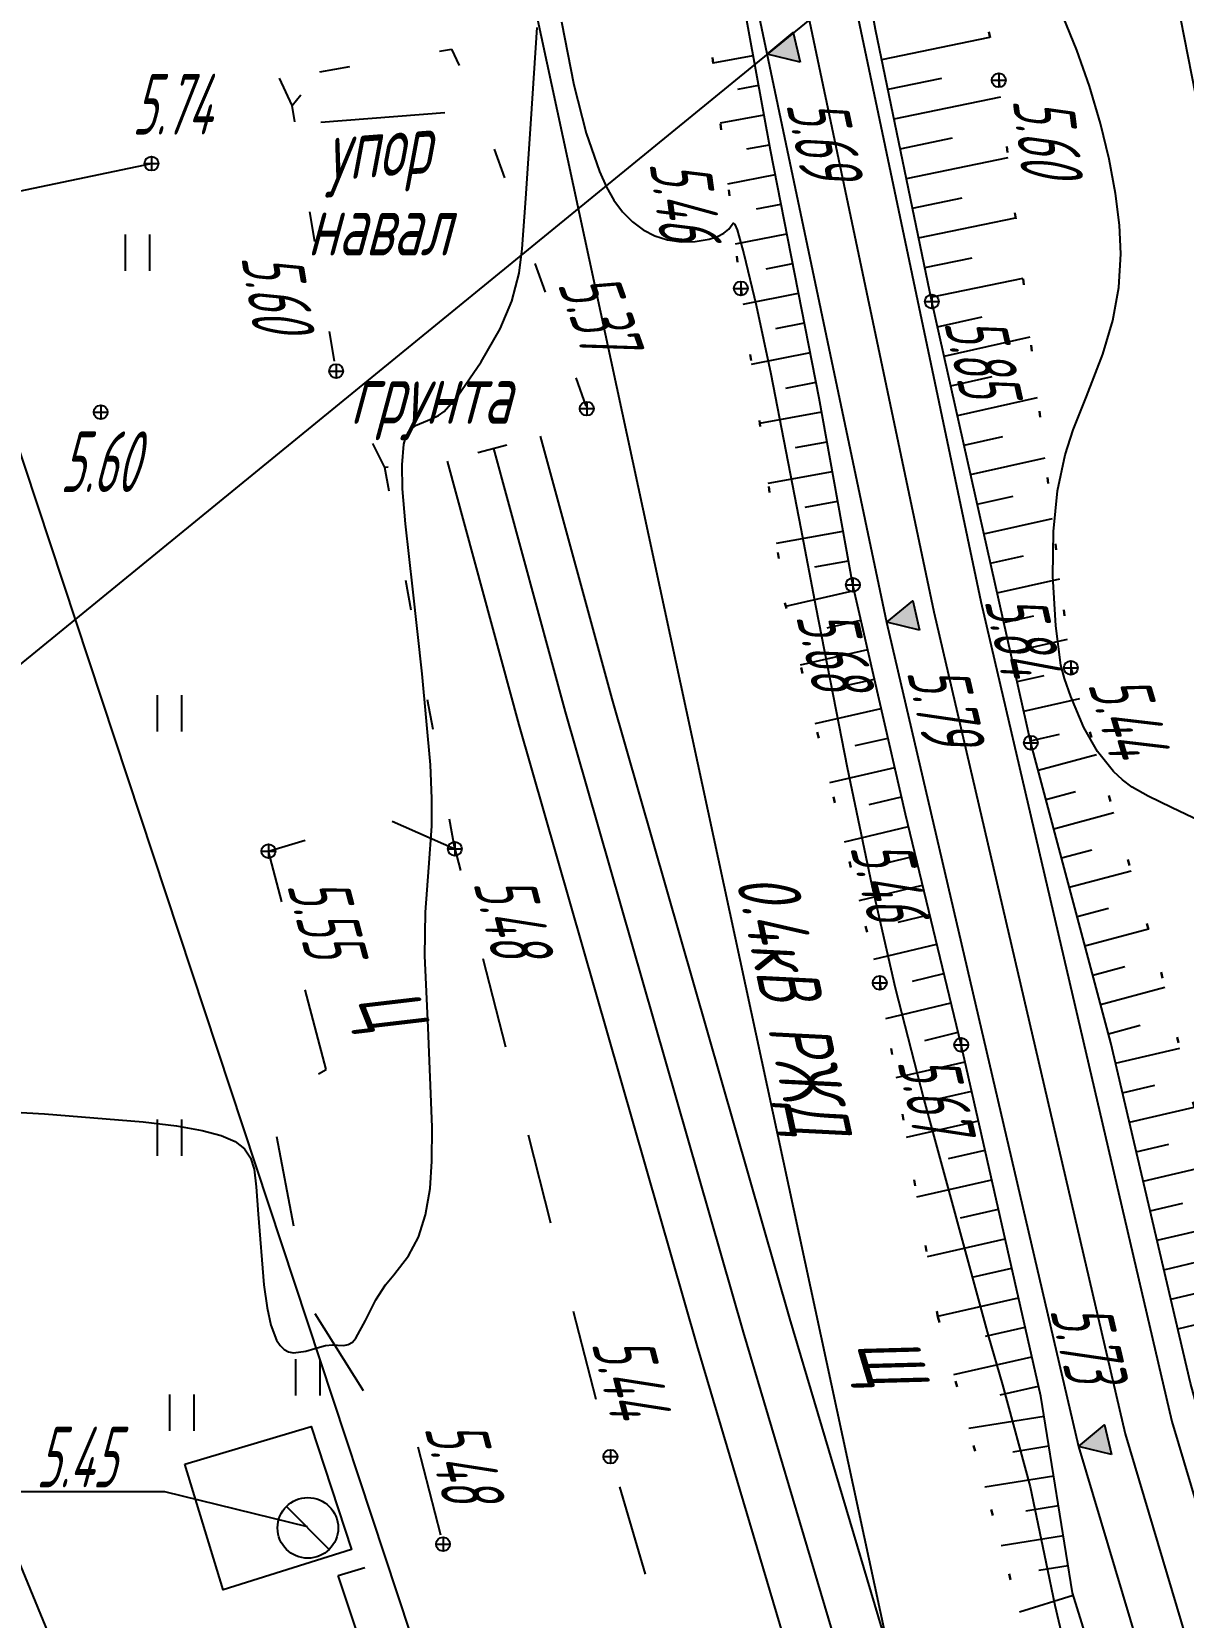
# Model space of a CAD drawing. Extents: x 1233805 to 1234355, y 654698 to 655114.
# Drawn here: x 1234109.09 to 1234128.08, y 654875.75 to 654901.9 of the extents above; entities that cross this region are included whole.
import ezdxf

# ---------------------------------------------------------------- set-up
doc = ezdxf.new("R2010")
doc.units = 0
for name, pattern in [('ИИDash_05_15', [2, 0.5, -1.5]), ('ИИDash_15_15', [3, 1.5, -1.5]), ('ИИDot', [1, 0, -1])]:
    doc.linetypes.add(name, pattern=pattern)
for name, color, linetype, lineweight in [('ИИ_ГОРИЗОНТАЛИ_ОСН', 32, 'Continuous', 25), ('ИИ_ДОРОГИ_АД', 7, 'Continuous', 25), ('ИИ_ДОРОГИ_ЖД', 7, 'Continuous', 25), ('ИИ_ЛЭП_ВН', 250, 'Continuous', 25), ('ИИ_ЛЭП_НН', 250, 'Continuous', 25), ('ИИ_ОТКОС', 7, 'Continuous', 25), ('ИИ_ОТМЕТКИ', 7, 'Continuous', 25), ('ИИ_СООРУЖЕНИЕ', 7, 'Continuous', 25), ('ИИ_ТЕПЛОТРАССА', 5, 'Continuous', 25), ('ИИ_ТРУБОПРОВОДЫ', 7, 'Continuous', 25), ('ИИ_УГОДЬЯ', 7, 'Continuous', 25), ('ИИ_ЭЛЕКТРОКАБЕЛЬ_НН', 240, 'Continuous', 25)]:
    doc.layers.add(name, color=color, linetype=linetype, lineweight=lineweight)
doc.styles.add('VNIPISIMPLEXCUR', font='simplex.shx', dxfattribs={"width": 0.8, "oblique": 15})
doc.styles.add('ГОСТ 2.304 КУРСИВ', font='cs_gost2304.shx', dxfattribs={"oblique": 15})
doc.linetypes.add('ИИ051193', pattern='A,4,-2,[22,3dservice.shx,S=1,R=0,X=0,Y=0],8,[22,3dservice.shx,S=1,R=180,X=0,Y=0],-2,4', length=20)
doc.linetypes.add('ИИ05155', pattern='A,0,[41,3dservice.shx,S=3,R=0,X=0,Y=0],-12', length=12)
doc.linetypes.add('ИИ251225', pattern='A,2,-2,3,-0.6,["2Т",VNIPISIMPLEXCUR,S=2,R=0,X=0,Y=-1],-4.4,3,-2,8,-2,8,-2,6', length=43)

# ---------------------------------------------------------------- blocks, each defined once
blk = doc.blocks.new('ИИ05401')
at = {"color": 0, "linetype": 'Continuous', "lineweight": 25}
for points in [[(-0.4, 1.2), (-0.4, 0)], [(0.4, 1.2), (0.4, 0)]]:
    blk.add_lwpolyline(points, dxfattribs=at)
blk = doc.blocks.new('ИИ051171')
at = {"color": 0, "linetype": 'Continuous', "lineweight": 25, "flags": 128}
blk.add_lwpolyline([(0.707, -0.707), (-0.707, 0.707)], dxfattribs=at)
at = {"color": 0, "linetype": 'Continuous', "lineweight": 25}
blk.add_circle((0, 0), 1, dxfattribs=at)
at = {"color": 0, "linetype": 'Continuous', "style": 'VNIPISIMPLEXCUR', "oblique": 15, "width": 0.8}
for tag, p in [('NUMBER', (1.7, -1)), ('HATCH', (1.7, -4.4)), ('HEIGHT', (1.7, -7.8)), ('TOP1', (1.7, -11.2)), ('TOP2', (1.7, -14.6)), ('TOP3', (1.7, -18)), ('TOP4', (1.7, -21.4)), ('TOP5', (1.7, -24.8)), ('BOTTOM', (1.7, -28.2))]:
    blk.add_attdef(tag, p, '', height=2, dxfattribs=at)
blk = doc.blocks.new('PICKET')
at = {"color": 0, "linetype": 'Continuous', "lineweight": 25}
for p, q in [((-0.23, 0), (0.23, 0)), ((0, 0.23), (0, -0.23))]:
    blk.add_line(p, q, dxfattribs=at)
blk.add_circle((0, 0), 0.23, dxfattribs=at)
at = {"color": 0, "linetype": 'Continuous', "style": 'VNIPISIMPLEXCUR', "oblique": 15, "width": 0.8}
blk.add_attdef('OTMETKA', (1.25, 0.3), '', height=2, dxfattribs=at)
at = {"color": 8, "linetype": 'Continuous', "style": 'VNIPISIMPLEXCUR', "oblique": 15, "width": 0.8, "flags": 1}
blk.add_attdef('NOMER', (1.25, -2.7), '', height=2, dxfattribs=at)
blk = doc.blocks.new('*U164')
at = {"color": 0, "linetype": 'ByBlock', "lineweight": -2}
for points in [[(-4.702, 1.162), (-9.647, 1.162)], [(0, 0), (-4.702, 1.162)]]:
    blk.add_lwpolyline(points, dxfattribs=at)
blk = doc.blocks.new('ИИ05025')
at = {"linetype": 'Continuous', "lineweight": 25}
blk.add_hatch(color=0, dxfattribs=at).paths.add_polyline_path([(0.5, 1), (0, 0), (-0.5, 1)])
at = {"color": 0, "linetype": 'Continuous', "lineweight": 25}
blk.add_lwpolyline([(0.5, 1), (0, 0), (-0.5, 1)], close=True, dxfattribs=at)
at = {"color": 0, "linetype": 'Continuous', "style": 'VNIPISIMPLEXCUR', "oblique": 15, "width": 0.8}
blk.add_attdef('HEIGHT', (1.2, 0), '', height=2, dxfattribs=at)

msp = doc.modelspace()

# ---------------------------------------------------------------- linework, layer by layer
at = {"layer": 'ИИ_ГОРИЗОНТАЛИ_ОСН', "elevation": 5.5, "flags": 128}
for points in [[(1234127.846, 654903.041), (1234128.273, 654900.882)], [(1234106.581, 654884.211), (1234109.299, 654884.053), (1234110.922, 654883.922), (1234111.475, 654883.855), (1234111.896, 654883.782), (1234112.213, 654883.697), (1234112.443, 654883.597), (1234112.596, 654883.479), (1234112.696, 654883.331), (1234112.754, 654883.141), (1234112.787, 654882.848), (1234112.819, 654882.398), (1234112.914, 654881.236), (1234112.967, 654880.853), (1234113.029, 654880.569), (1234113.125, 654880.322), (1234113.183, 654880.234), (1234113.25, 654880.17), (1234113.322, 654880.131), (1234113.403, 654880.112), (1234113.606, 654880.139), (1234113.757, 654880.184), (1234113.93, 654880.232), (1234114.049, 654880.245), (1234114.128, 654880.239), (1234114.232, 654880.235), (1234114.307, 654880.249), (1234114.374, 654880.288), (1234114.434, 654880.352), (1234114.59, 654880.648), (1234114.759, 654880.987), (1234114.919, 654881.233), (1234115.056, 654881.399), (1234115.3, 654881.711), (1234115.464, 654882.018), (1234115.582, 654882.387), (1234115.655, 654882.824), (1234115.684, 654883.273), (1234115.689, 654883.836), (1234115.623, 654885.481), (1234115.571, 654886.659), (1234115.578, 654887.383), (1234115.636, 654888.117), (1234115.687, 654888.801), (1234115.686, 654889.255), (1234115.66, 654889.808), (1234115.524, 654891.311), (1234115.369, 654892.709), (1234115.25, 654893.787), (1234115.201, 654894.365), (1234115.194, 654894.756), (1234115.223, 654895.1), (1234115.256, 654895.217), (1234115.302, 654895.305), (1234115.416, 654895.408), (1234115.614, 654895.492), (1234115.691, 654895.52), (1234115.796, 654895.57), (1234115.887, 654895.639), (1234116.112, 654895.899), (1234116.496, 654896.46), (1234116.809, 654897.002), (1234117.003, 654897.457), (1234117.122, 654897.917), (1234117.175, 654898.319), (1234117.237, 654899.153), (1234117.323, 654900.463), (1234117.424, 654901.974)], [(1234117.823, 654902.067), (1234118.027, 654901.025), (1234118.228, 654900.231), (1234118.448, 654899.594), (1234118.564, 654899.339), (1234118.685, 654899.125), (1234118.829, 654898.929), (1234118.991, 654898.765), (1234119.169, 654898.633), (1234119.362, 654898.534), (1234119.573, 654898.468), (1234119.796, 654898.437), (1234120.028, 654898.441), (1234120.257, 654898.481), (1234120.393, 654898.524), (1234120.501, 654898.579), (1234120.58, 654898.643), (1234120.635, 654898.72), (1234120.653, 654898.744), (1234120.681, 654898.722), (1234120.719, 654898.633), (1234120.831, 654898.241), (1234121.033, 654897.39), (1234121.272, 654896.26), (1234121.767, 654893.71), (1234122.016, 654892.413), (1234122.535, 654889.767), (1234122.939, 654887.821), (1234123.325, 654886.132), (1234123.796, 654884.292), (1234124.861, 654880.399), (1234125.094, 654879.582), (1234125.552, 654877.903), (1234125.812, 654876.665), (1234125.955, 654875.951), (1234126.337, 654874.327)], [(1234128.356, 654888.879), (1234127.884, 654889.107), (1234127.495, 654889.291), (1234127.234, 654889.444), (1234127.076, 654889.564), (1234126.927, 654889.701), (1234126.66, 654890.031), (1234126.434, 654890.428), (1234126.224, 654890.937), (1234126.117, 654891.237), (1234126.058, 654891.457), (1234125.974, 654892.103), (1234125.925, 654892.923), (1234125.934, 654893.66), (1234126.001, 654894.33), (1234126.127, 654894.925), (1234126.261, 654895.336), (1234126.479, 654895.888), (1234126.75, 654896.586), (1234126.914, 654897.139), (1234127.013, 654897.685), (1234127.044, 654898.237), (1234127.022, 654898.711), (1234126.958, 654899.234), (1234126.853, 654899.798), (1234126.711, 654900.389), (1234126.53, 654901.002), (1234126.322, 654901.596), (1234126.1, 654902.136)]]:
    msp.add_lwpolyline(points, dxfattribs=at)
at = {"layer": 'ИИ_ДОРОГИ_АД', "linetype": 'ИИDash_15_15', "flags": 128}
msp.add_lwpolyline([(1234126.689, 654829.676), (1234127.329, 654829.972), (1234126.461, 654834.29), (1234126.777, 654834.512), (1234127.586, 654835.242), (1234127.29, 654837.879), (1234127.963, 654838.038), (1234125.426, 654845.827), (1234121.162, 654859.631), (1234118.578, 654867.881), (1234117.484, 654867.484), (1234116.967, 654867.881), (1234114.14, 654876.439), (1234115.869, 654876.956), (1234115.273, 654879.282), (1234114.57, 654879.467), (1234113.645, 654880.942), (1234113.021, 654884.241), (1234113.94, 654884.788), (1234112.99, 654888.387), (1234114.879, 654888.946), (1234116.065, 654888.425), (1234118.629, 654878.4), (1234120.638, 654871.643), (1234123.012, 654863.843), (1234125.938, 654854.842), (1234128.862, 654845.213), (1234131.822, 654836.098), (1234135.471, 654824.271), (1234140.427, 654806.922), (1234142.885, 654797.638), (1234146.516, 654784.081), (1234150.041, 654771.441), (1234150.666, 654769.382), (1234150.897, 654767.608), (1234151.142, 654764.927), (1234152.168, 654751.971), (1234152.086, 654749.149), (1234150.241, 654749.149), (1234149.545, 654748.878), (1234149.287, 654747.691), (1234149.485, 654744.069), (1234150.31, 654734.021), (1234151.83, 654725.792), (1234152.363, 654719.609), (1234152.756, 654716.684), (1234153.087, 654713.292), (1234153.459, 654712.216), (1234154.038, 654711.513), (1234154.765, 654711.141), (1234155.983, 654711.024), (1234158.109, 654711.076), (1234164.149, 654711.529)], dxfattribs=at)
at = {"layer": 'ИИ_ДОРОГИ_ЖД', "linetype": 'ИИ05155', "flags": 128}
for points in [[(1234083.906, 655090.311), (1234085.132, 655083.775), (1234087.8, 655070.028), (1234090.594, 655056.344), (1234096.117, 655029.026), (1234101.619, 655001.66), (1234107.135, 654974.217), (1234112.573, 654947.012), (1234115.345, 654933.295), (1234123.96, 654892.334), (1234127.117, 654878.774), (1234131.214, 654865.054), (1234132.49, 654860.512), (1234134.003, 654855.173), (1234139.822, 654834.577), (1234145.299, 654815.09), (1234150.807, 654794.72), (1234152.267, 654789.42), (1234153.005, 654786.618), (1234153.498, 654784.561), (1234154.057, 654782.147), (1234154.624, 654779.497), (1234155.227, 654776.558), (1234155.964, 654772.714), (1234156.926, 654767.204), (1234157.633, 654762.526), (1234159.204, 654752.284), (1234159.779, 654748.676), (1234160.771, 654742.313), (1234161.916, 654735.004), (1234163.48, 654724.746)], [(1234116.703, 654895.026), (1234117.884, 654890.683), (1234120.817, 654880.456), (1234125.957, 654863.155), (1234128.162, 654855.915), (1234130.565, 654847.997), (1234134.692, 654834.066), (1234138.925, 654819.41), (1234140.64, 654813.158), (1234144.287, 654799.907), (1234148.569, 654784.148), (1234151.118, 654774.862), (1234155.195, 654760.234), (1234157.779, 654750.92), (1234158.424, 654748.494), (1234159.125, 654745.799), (1234160.408, 654740.598), (1234161.345, 654736.214), (1234161.965, 654733.178), (1234162.686, 654729.383), (1234163.478, 654724.756), (1234165.395, 654712.747), (1234165.679, 654710.943)]]:
    msp.add_lwpolyline(points, dxfattribs=at)
at = {"layer": 'ИИ_ДОРОГИ_ЖД'}
for points in [[(1234116.124, 654933.456), (1234124.736, 654892.506), (1234127.886, 654878.978), (1234131.978, 654865.275), (1234133.255, 654860.728), (1234134.768, 654855.389), (1234140.587, 654834.793), (1234146.065, 654815.301), (1234151.574, 654794.929), (1234153.034, 654789.627), (1234153.776, 654786.811), (1234154.272, 654784.743), (1234154.833, 654782.32), (1234155.403, 654779.66), (1234156.006, 654776.712), (1234156.746, 654772.857), (1234157.71, 654767.332), (1234158.419, 654762.646), (1234159.989, 654752.409), (1234160.565, 654748.8), (1234161.557, 654742.436), (1234162.702, 654735.126), (1234164.266, 654724.866)], [(1234114.566, 654933.135), (1234123.184, 654892.162), (1234126.349, 654878.57), (1234130.451, 654864.832), (1234131.725, 654860.296), (1234133.238, 654854.956), (1234139.056, 654834.362), (1234144.533, 654814.879), (1234150.04, 654794.511), (1234151.499, 654789.213), (1234152.234, 654786.424), (1234152.724, 654784.378), (1234153.281, 654781.974), (1234153.846, 654779.334), (1234154.447, 654776.403), (1234155.182, 654772.571), (1234156.141, 654767.076), (1234156.847, 654762.406), (1234158.418, 654752.159), (1234158.994, 654748.552), (1234159.986, 654742.19), (1234161.13, 654734.883), (1234162.694, 654724.626)], [(1234113.853, 654900.41), (1234115.9, 654900.567)], [(1234117.47, 654895.234), (1234118.65, 654890.897), (1234121.58, 654880.679), (1234126.719, 654863.384), (1234128.922, 654856.146), (1234131.326, 654848.225), (1234135.455, 654834.29), (1234139.69, 654819.626), (1234141.407, 654813.368), (1234145.054, 654800.116), (1234149.336, 654784.357), (1234151.885, 654775.074), (1234155.961, 654760.446), (1234158.547, 654751.124), (1234159.193, 654748.696), (1234159.896, 654745.994), (1234161.183, 654740.776), (1234162.124, 654736.377), (1234162.745, 654733.332), (1234163.469, 654729.525), (1234164.263, 654724.886), (1234166.18, 654712.872), (1234166.476, 654710.994)], [(1234115.936, 654894.817), (1234117.118, 654890.469), (1234120.054, 654880.233), (1234125.196, 654862.926), (1234127.401, 654855.683), (1234129.803, 654847.769), (1234133.929, 654833.843), (1234138.159, 654819.195), (1234139.873, 654812.948), (1234143.52, 654799.697), (1234147.802, 654783.938), (1234150.352, 654774.65), (1234154.429, 654760.021), (1234157.011, 654750.716), (1234157.656, 654748.292), (1234158.355, 654745.603), (1234159.633, 654740.419), (1234160.567, 654736.052), (1234161.185, 654733.024), (1234161.904, 654729.242), (1234162.694, 654724.626), (1234164.61, 654712.623), (1234164.882, 654710.892)]]:
    msp.add_lwpolyline(points, dxfattribs=at)
at = {"layer": 'ИИ_ДОРОГИ_ЖД', "linetype": 'ИИDash_05_15', "flags": 128}
msp.add_lwpolyline([(1234113.837, 654901.243), (1234116.007, 654901.615), (1234116.462, 654900.664), (1234118.239, 654895.685), (1234117.47, 654895.234), (1234115.936, 654894.817), (1234114.912, 654894.714), (1234114.106, 654896.305), (1234113.383, 654900.685)], close=True, dxfattribs=at)
at = {"layer": 'ИИ_ЛЭП_ВН', "elevation": -11.67, "flags": 128}
msp.add_lwpolyline([(1234104.321, 654887.734), (1234161.978, 654934.825)], dxfattribs=at)
at = {"layer": 'ИИ_ЛЭП_НН', "elevation": -11.67, "flags": 128}
msp.add_lwpolyline([(1234104.321, 654887.734), (1234124.425, 654838.815), (1234128.15, 654826.001), (1234133.809, 654802.226), (1234139.478, 654774.055), (1234141.888, 654758.144), (1234145.849, 654713.984)], dxfattribs=at)
at = {"layer": 'ИИ_ОТКОС'}
for p, q in [((1234123.106, 654901.442, 5.826), (1234124.888, 654901.81, 5.826)), ((1234120.322, 654901.389, 5.499), (1234120.985, 654901.511, 5.499)), ((1234123.207, 654900.952, 5.826), (1234124.097, 654901.136, 5.826)), ((1234120.729, 654900.956, 5.499), (1234121.075, 654901.02, 5.499)), ((1234123.308, 654900.463, 5.826), (1234125.067, 654900.826, 5.826)), ((1234120.444, 654900.397, 5.499), (1234121.164, 654900.529, 5.499)), ((1234123.409, 654899.973, 5.826), (1234124.268, 654900.15, 5.826)), ((1234120.88, 654899.97, 5.499), (1234121.254, 654900.038, 5.499)), ((1234123.51, 654899.483, 5.826), (1234125.189, 654899.83, 5.826)), ((1234120.568, 654899.395, 5.499), (1234121.349, 654899.548, 5.499)), ((1234121.037, 654898.979, 5.499), (1234121.445, 654899.059, 5.499)), ((1234123.611, 654898.994, 5.826), (1234124.43, 654899.163, 5.826)), ((1234123.712, 654898.504, 5.826), (1234125.311, 654898.834, 5.826)), ((1234120.691, 654898.402, 5.499), (1234121.541, 654898.569, 5.499)), ((1234121.195, 654897.993, 5.499), (1234121.637, 654898.079, 5.499)), ((1234123.813, 654898.015, 5.826), (1234124.593, 654898.175, 5.826)), ((1234123.914, 654897.525, 5.826), (1234125.433, 654897.838, 5.826)), ((1234120.817, 654897.41, 5.499), (1234121.733, 654897.59, 5.499)), ((1234124.022, 654897.037, 5.826), (1234124.757, 654897.201, 5.826)), ((1234121.358, 654897.008, 5.499), (1234121.83, 654897.1, 5.499)), ((1234124.132, 654896.549, 5.826), (1234125.552, 654896.867, 5.826)), ((1234120.956, 654896.42, 5.499), (1234121.926, 654896.61, 5.499)), ((1234124.241, 654896.061, 5.826), (1234124.927, 654896.215, 5.826)), ((1234121.524, 654896.023, 5.499), (1234122.022, 654896.121, 5.499)), ((1234124.351, 654895.573, 5.826), (1234125.674, 654895.87, 5.826)), ((1234121.093, 654895.446, 5.499), (1234122.114, 654895.631, 5.499)), ((1234121.682, 654895.046, 5.499), (1234122.203, 654895.14, 5.499)), ((1234124.46, 654895.085, 5.826), (1234125.098, 654895.228, 5.826)), ((1234124.569, 654894.598, 5.826), (1234125.797, 654894.873, 5.826)), ((1234121.231, 654894.457, 5.499), (1234122.291, 654894.648, 5.499)), ((1234121.84, 654894.06, 5.499), (1234122.38, 654894.157, 5.499)), ((1234124.679, 654894.11, 5.826), (1234125.268, 654894.242, 5.826)), ((1234124.788, 654893.622, 5.826), (1234125.919, 654893.875, 5.826)), ((1234121.37, 654893.468, 5.499), (1234122.468, 654893.666, 5.499)), ((1234121.998, 654893.075, 5.499), (1234122.557, 654893.175, 5.499)), ((1234124.898, 654893.134, 5.826), (1234125.439, 654893.255, 5.826)), ((1234125.007, 654892.646, 5.826), (1234126.041, 654892.878, 5.826)), ((1234121.522, 654892.427, 5.499), (1234122.65, 654892.685, 5.499)), ((1234125.116, 654892.158, 5.826), (1234125.609, 654892.269, 5.826)), ((1234122.202, 654892.071, 5.499), (1234122.761, 654892.199, 5.499)), ((1234121.764, 654891.458, 5.499), (1234122.873, 654891.712, 5.499)), ((1234125.226, 654891.671, 5.826), (1234126.164, 654891.881, 5.826)), ((1234122.434, 654891.1, 5.499), (1234122.984, 654891.226, 5.499)), ((1234125.335, 654891.183, 5.826), (1234125.782, 654891.283, 5.826)), ((1234122.005, 654890.49, 5.499), (1234123.096, 654890.74, 5.499)), ((1234125.444, 654890.695, 5.826), (1234126.372, 654890.903, 5.826)), ((1234122.666, 654890.129, 5.499), (1234123.207, 654890.253, 5.499)), ((1234125.554, 654890.207, 5.826), (1234126.034, 654890.315, 5.826)), ((1234125.681, 654889.724, 5.826), (1234126.646, 654889.981, 5.826)), ((1234122.246, 654889.521, 5.499), (1234123.318, 654889.767, 5.499)), ((1234125.81, 654889.24, 5.826), (1234126.299, 654889.371, 5.826)), ((1234122.898, 654889.159, 5.499), (1234123.43, 654889.281, 5.499)), ((1234125.939, 654888.757, 5.826), (1234126.931, 654889.022, 5.826)), ((1234122.491, 654888.54, 5.499), (1234123.544, 654888.795, 5.499)), ((1234123.136, 654888.183, 5.499), (1234123.661, 654888.31, 5.499)), ((1234126.067, 654888.274, 5.826), (1234126.57, 654888.408, 5.826)), ((1234126.196, 654887.791, 5.826), (1234127.215, 654888.063, 5.826)), ((1234122.732, 654887.572, 5.499), (1234123.778, 654887.825, 5.499)), ((1234123.374, 654887.214, 5.499), (1234123.895, 654887.34, 5.499)), ((1234126.325, 654887.308, 5.826), (1234126.841, 654887.446, 5.826)), ((1234126.454, 654886.825, 5.826), (1234127.5, 654887.104, 5.826)), ((1234122.974, 654886.603, 5.499), (1234124.013, 654886.855, 5.499)), ((1234126.582, 654886.342, 5.826), (1234127.112, 654886.483, 5.826)), ((1234123.609, 654886.244, 5.499), (1234124.13, 654886.37, 5.499)), ((1234126.711, 654885.859, 5.826), (1234127.773, 654886.142, 5.826)), ((1234123.173, 654885.625, 5.499), (1234124.247, 654885.885, 5.499)), ((1234126.84, 654885.376, 5.826), (1234127.366, 654885.516, 5.826)), ((1234123.812, 654885.266, 5.499), (1234124.365, 654885.4, 5.499)), ((1234123.342, 654884.656, 5.499), (1234124.478, 654884.914, 5.499)), ((1234126.958, 654884.89, 5.826), (1234128.018, 654885.139, 5.826)), ((1234124.008, 654884.296, 5.499), (1234124.588, 654884.427, 5.499)), ((1234127.072, 654884.403, 5.826), (1234127.605, 654884.528, 5.826)), ((1234127.187, 654883.917, 5.826), (1234128.256, 654884.167, 5.826)), ((1234123.513, 654883.672, 5.499), (1234124.698, 654883.941, 5.499)), ((1234124.204, 654883.317, 5.499), (1234124.809, 654883.454, 5.499)), ((1234127.301, 654883.43, 5.826), (1234127.838, 654883.556, 5.826)), ((1234127.415, 654882.943, 5.826), (1234128.493, 654883.196, 5.826)), ((1234123.684, 654882.688, 5.499), (1234124.919, 654882.967, 5.499)), ((1234127.529, 654882.456, 5.826), (1234128.071, 654882.583, 5.826)), ((1234124.4, 654882.338, 5.499), (1234125.029, 654882.481, 5.499)), ((1234127.643, 654881.969, 5.826), (1234128.731, 654882.225, 5.826)), ((1234123.856, 654881.703, 5.499), (1234125.139, 654881.994, 5.499)), ((1234127.757, 654881.483, 5.826), (1234128.304, 654881.611, 5.826)), ((1234124.596, 654881.359, 5.499), (1234125.25, 654881.507, 5.499)), ((1234127.871, 654880.996, 5.826), (1234128.969, 654881.253, 5.826)), ((1234124.027, 654880.719, 5.499), (1234125.36, 654881.021, 5.499)), ((1234124.815, 654880.386, 5.499), (1234125.47, 654880.534, 5.499)), ((1234127.985, 654880.509, 5.826), (1234128.536, 654880.638, 5.826)), ((1234124.292, 654879.756, 5.499), (1234125.58, 654880.047, 5.499)), ((1234125.058, 654879.418, 5.499), (1234125.691, 654879.561, 5.499)), ((1234124.537, 654878.87, 5.499), (1234125.78, 654879.07, 5.499)), ((1234125.265, 654878.482, 5.499), (1234125.86, 654878.578, 5.499)), ((1234124.805, 654877.902, 5.499), (1234125.939, 654878.085, 5.499)), ((1234125.479, 654877.505, 5.499), (1234126.018, 654877.592, 5.499)), ((1234125.072, 654876.935, 5.499), (1234126.098, 654877.1, 5.499)), ((1234125.692, 654876.529, 5.499), (1234126.177, 654876.607, 5.499)), ((1234125.375, 654875.84, 5.499), (1234126.262, 654876.116, 5.499))]:
    msp.add_line(p, q, dxfattribs=at)
for points, elevation in [([(1234141.623, 654834.064), (1234140.675, 654835.465), (1234139.39, 654839.972), (1234138.1, 654845.109), (1234136.864, 654849.653), (1234134.739, 654856.543), (1234133.061, 654862.226), (1234131.849, 654866.515), (1234130.691, 654870.851), (1234129.261, 654875.762), (1234128.196, 654879.611), (1234126.879, 654885.228), (1234125.561, 654890.175), (1234123.929, 654897.453), (1234123.003, 654901.941), (1234121.999, 654907.488), (1234120.904, 654914.414), (1234119.677, 654921.184), (1234118.299, 654927.982), (1234115.512, 654941.28)], 5.826), ([(1234127.793, 654871.191), (1234126.25, 654876.153), (1234125.728, 654879.396), (1234124.415, 654885.192), (1234123.495, 654888.996), (1234122.628, 654892.78), (1234122.073, 654895.86), (1234121.27, 654899.951), (1234120.784, 654902.605), (1234119.898, 654906.871), (1234118.347, 654914.066), (1234117.16, 654919.571)], 5.499)]:
    msp.add_lwpolyline(points, dxfattribs=dict(at, elevation=elevation))
at = {"layer": 'ИИ_ОТКОС', "color": 33, "linetype": 'ИИDot', "lineweight": 30}
for points, elevation in [([(1234117.669, 654935.058), (1234119.397, 654927.696), (1234120.38, 654922.125), (1234122.46, 654912.938), (1234123.99, 654906.21), (1234125.033, 654901.101), (1234126.221, 654891.411), (1234127.712, 654886.39), (1234129.208, 654880.275), (1234131.006, 654874.891), (1234132.167, 654870.462), (1234133.572, 654864.084), (1234135.315, 654857.914), (1234136.671, 654854.102), (1234138.269, 654848.394), (1234139.323, 654845.312), (1234140.514, 654839.895), (1234141.605, 654836.053), (1234141.623, 654834.064)], 6.426), ([(1234117.16, 654919.572), (1234118.029, 654913.957), (1234119.077, 654908.801), (1234120.041, 654903.659), (1234120.781, 654897.669), (1234121.508, 654892.484), (1234123.07, 654886.216), (1234124.029, 654880.707), (1234125.427, 654875.653)], 5.897)]:
    msp.add_lwpolyline(points, dxfattribs=dict(at, elevation=elevation))
at = {"layer": 'ИИ_СООРУЖЕНИЕ', "elevation": 4.484, "flags": 128}
msp.add_lwpolyline([(1234105.217, 654898.508), (1234111.061, 654899.727)], dxfattribs=at)
at = {"layer": 'ИИ_ТЕПЛОТРАССА', "linetype": 'ИИ251225', "elevation": 25.52, "flags": 128}
msp.add_lwpolyline([(1233993.054, 654809.621), (1234024.354, 654813.78), (1234024.751, 654810.998), (1234028.542, 654811.539), (1234028.15, 654814.28), (1234116.084, 654825.883), (1234126.505, 654839.169), (1234120.846, 654858.805), (1234096.46, 654932.607), (1234095.08, 654937.177)], dxfattribs=at)
at = {"layer": 'ИИ_ТРУБОПРОВОДЫ', "flags": 128}
msp.add_lwpolyline([(1234111.613, 654878.275), (1234113.697, 654878.895), (1234114.361, 654876.869), (1234112.241, 654876.205)], close=True, dxfattribs=at)
at = {"layer": 'ИИ_УГОДЬЯ', "linetype": 'ИИDash_05_15', "flags": 128}
for points in [[(1234113.383, 654900.685), (1234111.794, 654904.07)], [(1234116.065, 654888.425), (1234114.912, 654894.714)]]:
    msp.add_lwpolyline(points, dxfattribs=at)
at = {"layer": 'ИИ_ЭЛЕКТРОКАБЕЛЬ_НН', "linetype": 'ИИ051193', "flags": 128}
msp.add_lwpolyline([(1234104.61, 654961.649), (1234152.102, 654740.983)], dxfattribs=at)

# ---------------------------------------------------------------- block references
at = {"layer": 'ИИ_ДОРОГИ_ЖД'}
ref = msp.add_blockref('ИИ05025', (1234121.214, 654901.531, 5.687), dxfattribs=dict(at, xscale=0.4999999999999996, yscale=0.4999999999999996, zscale=0.4999999999999996, rotation=283.0613342133402))
ref.add_attrib('OTMETKA', '5.69', (1234121.526, 654900.701, 5.687), dxfattribs={"layer": '0', "linetype": 'Continuous', "height": 1, "rotation": 281.8774, "style": 'ГОСТ 2.304 КУРСИВ', "oblique": 15, "width": 0.65})
ref = msp.add_blockref('ИИ05025', (1234123.185, 654892.161, 5.794), dxfattribs=dict(at, xscale=0.4999999999999995, yscale=0.4999999999999995, zscale=0.4999999999999995, rotation=283.0613342133402))
ref.add_attrib('OTMETKA', '5.79', (1234123.514, 654891.338, 5.794), dxfattribs={"layer": '0', "linetype": 'Continuous', "height": 1, "rotation": 283.1074, "style": 'ГОСТ 2.304 КУРСИВ', "oblique": 15, "width": 0.65})
ref = msp.add_blockref('ИИ05025', (1234126.348, 654878.568, 5.729), dxfattribs=dict(at, xscale=0.4999999999999994, yscale=0.4999999999999994, zscale=0.4999999999999994, rotation=283.0613342133402))
ref.add_attrib('OTMETKA', '5.73', (1234125.875, 654880.816, 5.729), dxfattribs={"layer": '0', "linetype": 'Continuous', "height": 1, "rotation": 283.1074, "style": 'ГОСТ 2.304 КУРСИВ', "oblique": 15, "width": 0.65})
at = {"layer": 'ИИ_ОТМЕТКИ'}
ref = msp.add_blockref('PICKET', (1234111.061, 654899.727, 5.741), dxfattribs=dict(at, xscale=0.5, yscale=0.5, zscale=0.5))
ref.add_attrib('OTMETKA', '5.74', (1234110.745, 654900.206, 5.741), dxfattribs={"layer": '0', "color": 0, "linetype": 'Continuous', "height": 1, "style": 'ГОСТ 2.304 КУРСИВ', "oblique": 15, "width": 0.65})
ref = msp.add_blockref('PICKET', (1234125.033, 654901.101, 5.601), dxfattribs=dict(at, xscale=0.5, yscale=0.5, zscale=0.5))
ref.add_attrib('OTMETKA', '5.60', (1234125.261, 654900.773, 5.601), dxfattribs={"layer": '0', "color": 0, "linetype": 'Continuous', "height": 1, "rotation": 276.9906, "style": 'ГОСТ 2.304 КУРСИВ', "oblique": 15, "width": 0.65})
ref = msp.add_blockref('PICKET', (1234120.781, 654897.669, 5.464), dxfattribs=dict(at, xscale=0.5, yscale=0.5, zscale=0.5))
ref.add_attrib('OTMETKA', '5.46', (1234119.272, 654899.73, 5.464), dxfattribs={"layer": '0', "color": 0, "linetype": 'Continuous', "height": 1, "rotation": 277.9802, "style": 'ГОСТ 2.304 КУРСИВ', "oblique": 15, "width": 0.65})
ref = msp.add_blockref('PICKET', (1234114.106, 654896.305, 5.604), dxfattribs=dict(at, xscale=0.5, yscale=0.5, zscale=0.5))
ref.add_attrib('OTMETKA', '5.60', (1234112.539, 654898.183, 5.604), dxfattribs={"layer": '0', "color": 0, "linetype": 'Continuous', "height": 1, "rotation": 279.3758, "style": 'ГОСТ 2.304 КУРСИВ', "oblique": 15, "width": 0.65})
ref = msp.add_blockref('PICKET', (1234118.239, 654895.685, 5.369), dxfattribs=dict(at, xscale=0.5, yscale=0.5, zscale=0.5))
ref.add_attrib('OTMETKA', '5.37', (1234117.754, 654897.735, 5.369), dxfattribs={"layer": '0', "color": 0, "linetype": 'Continuous', "height": 1, "rotation": 289.6411, "style": 'ГОСТ 2.304 КУРСИВ', "oblique": 15, "width": 0.65})
ref = msp.add_blockref('PICKET', (1234123.929, 654897.453, 5.852), dxfattribs=dict(at, xscale=0.5, yscale=0.5, zscale=0.5))
ref.add_attrib('OTMETKA', '5.85', (1234124.129, 654897.101, 5.852), dxfattribs={"layer": '0', "color": 0, "linetype": 'Continuous', "height": 1, "rotation": 282.6377, "style": 'ГОСТ 2.304 КУРСИВ', "oblique": 15, "width": 0.65})
ref = msp.add_blockref('PICKET', (1234110.224, 654895.627, 5.603), dxfattribs=dict(at, xscale=0.5, yscale=0.5, zscale=0.5))
ref.add_attrib('OTMETKA', '5.60', (1234109.558, 654894.31, 5.603), dxfattribs={"layer": '0', "color": 0, "linetype": 'Continuous', "height": 1, "style": 'ГОСТ 2.304 КУРСИВ', "oblique": 15, "width": 0.65})
ref = msp.add_blockref('PICKET', (1234122.628, 654892.78, 5.679), dxfattribs=dict(at, xscale=0.5, yscale=0.5, zscale=0.5))
ref.add_attrib('OTMETKA', '5.68', (1234121.688, 654892.259, 5.679), dxfattribs={"layer": '0', "color": 0, "linetype": 'Continuous', "height": 1, "rotation": 282.9002, "style": 'ГОСТ 2.304 КУРСИВ', "oblique": 15, "width": 0.65})
ref = msp.add_blockref('PICKET', (1234125.561, 654890.175, 5.835), dxfattribs=dict(at, xscale=0.5, yscale=0.5, zscale=0.5))
ref.add_attrib('OTMETKA', '5.84', (1234124.795, 654892.515, 5.835), dxfattribs={"layer": '0', "color": 0, "linetype": 'Continuous', "height": 1, "rotation": 282.6377, "style": 'ГОСТ 2.304 КУРСИВ', "oblique": 15, "width": 0.65})
ref = msp.add_blockref('PICKET', (1234126.221, 654891.411, 5.439), dxfattribs=dict(at, xscale=0.5, yscale=0.5, zscale=0.5))
ref.add_attrib('OTMETKA', '5.44', (1234126.5, 654891.138, 5.439), dxfattribs={"layer": '0', "color": 0, "linetype": 'Continuous', "height": 1, "rotation": 286.5385, "style": 'ГОСТ 2.304 КУРСИВ', "oblique": 15, "width": 0.65})
ref = msp.add_blockref('PICKET', (1234112.99, 654888.387, 5.552), dxfattribs=dict(at, xscale=0.5, yscale=0.5, zscale=0.5))
ref.add_attrib('OTMETKA', '5.55', (1234113.294, 654887.821, 5.552), dxfattribs={"layer": '0', "color": 0, "linetype": 'Continuous', "height": 1, "rotation": 284.7818, "style": 'ГОСТ 2.304 КУРСИВ', "oblique": 15, "width": 0.65})
ref = msp.add_blockref('PICKET', (1234116.065, 654888.425, 5.48), dxfattribs=dict(at, xscale=0.5, yscale=0.5, zscale=0.5))
ref.add_attrib('OTMETKA', '5.48', (1234116.365, 654887.857, 5.48), dxfattribs={"layer": '0', "color": 0, "linetype": 'Continuous', "height": 1, "rotation": 284.3494, "style": 'ГОСТ 2.304 КУРСИВ', "oblique": 15, "width": 0.65})
ref = msp.add_blockref('PICKET', (1234123.07, 654886.216, 5.46), dxfattribs=dict(at, xscale=0.5, yscale=0.5, zscale=0.5))
ref.add_attrib('OTMETKA', '5.46', (1234122.577, 654888.451, 5.46), dxfattribs={"layer": '0', "color": 0, "linetype": 'Continuous', "height": 1, "rotation": 283.9955, "style": 'ГОСТ 2.304 КУРСИВ', "oblique": 15, "width": 0.65})
ref = msp.add_blockref('PICKET', (1234124.415, 654885.192, 5.669), dxfattribs=dict(at, xscale=0.5, yscale=0.5, zscale=0.5))
ref.add_attrib('OTMETKA', '5.67', (1234123.357, 654884.914, 5.669), dxfattribs={"layer": '0', "color": 0, "linetype": 'Continuous', "height": 1, "rotation": 282.7666, "style": 'ГОСТ 2.304 КУРСИВ', "oblique": 15, "width": 0.65})
ref = msp.add_blockref('PICKET', (1234118.629, 654878.4, 5.436), dxfattribs=dict(at, xscale=0.5, yscale=0.5, zscale=0.5))
ref.add_attrib('OTMETKA', '5.44', (1234118.315, 654880.264, 5.436), dxfattribs={"layer": '0', "color": 0, "linetype": 'Continuous', "height": 1, "rotation": 284.3494, "style": 'ГОСТ 2.304 КУРСИВ', "oblique": 15, "width": 0.65})
ref = msp.add_blockref('PICKET', (1234115.869, 654876.956, 5.479), dxfattribs=dict(at, xscale=0.5, yscale=0.5, zscale=0.5))
ref.add_attrib('OTMETKA', '5.48', (1234115.559, 654878.87, 5.479), dxfattribs={"layer": '0', "color": 0, "linetype": 'Continuous', "height": 1, "rotation": 284.3832, "style": 'ГОСТ 2.304 КУРСИВ', "oblique": 15, "width": 0.65})
at = {"layer": 'ИИ_ТРУБОПРОВОДЫ'}
ref = msp.add_blockref('ИИ051171', (1234113.64, 654877.225, 5.45), dxfattribs=dict(at, xscale=0.5, yscale=0.5, zscale=0.5))
ref.add_attrib('HATCH', '5.45', (1234109.161, 654877.894, 5.45), dxfattribs={"layer": '0', "color": 0, "linetype": 'Continuous', "height": 1, "rotation": 360, "style": 'ГОСТ 2.304 КУРСИВ', "oblique": 15, "width": 0.65})
at = {"layer": 'ИИ_ТРУБОПРОВОДЫ', "xscale": 0.5, "yscale": 0.5, "zscale": 0.5}
msp.add_blockref('*U164', (1234113.635, 654877.241, 5.45), dxfattribs=at)
at = {"layer": 'ИИ_УГОДЬЯ', "xscale": 0.5, "yscale": 0.5, "zscale": 0.5}
for p in [(1234110.828, 654897.957), (1234111.358, 654890.362), (1234111.358, 654883.362), (1234113.636, 654879.409), (1234111.558, 654878.824)]:
    msp.add_blockref('ИИ05401', p, dxfattribs=at)

# ---------------------------------------------------------------- texts
at = {"layer": 'ИИ_ДОРОГИ_АД', "style": 'ГОСТ 2.304 КУРСИВ', "oblique": 15, "width": 0.8}
msp.add_text('Ц', height=1, rotation=291.7076, dxfattribs=at).set_placement((1234114.443, 654885.932))
at = {"layer": 'ИИ_ДОРОГИ_ЖД', "style": 'ГОСТ 2.304 КУРСИВ', "oblique": 15, "width": 0.8}
for s, rotation, p in [('упор', 4.3698, (1234113.953, 654899.439)), ('Щ', 286.5468, (1234122.68, 654880.248))]:
    msp.add_text(s, height=1, rotation=rotation, dxfattribs=at).set_placement(p)
for s, p in [('навал', (1234113.635, 654898.212)), ('грунта', (1234114.338, 654895.436))]:
    msp.add_text(s, height=1, dxfattribs=at).set_placement(p)
at = {"layer": 'ИИ_ЭЛЕКТРОКАБЕЛЬ_НН', "color": 7, "style": 'ГОСТ 2.304 КУРСИВ', "oblique": 15, "width": 0.8}
msp.add_text('0.4кВ РЖД', height=1, rotation=282.1037, dxfattribs=at).set_placement((1234120.694, 654887.925))

doc.saveas('drawing.dxf')
